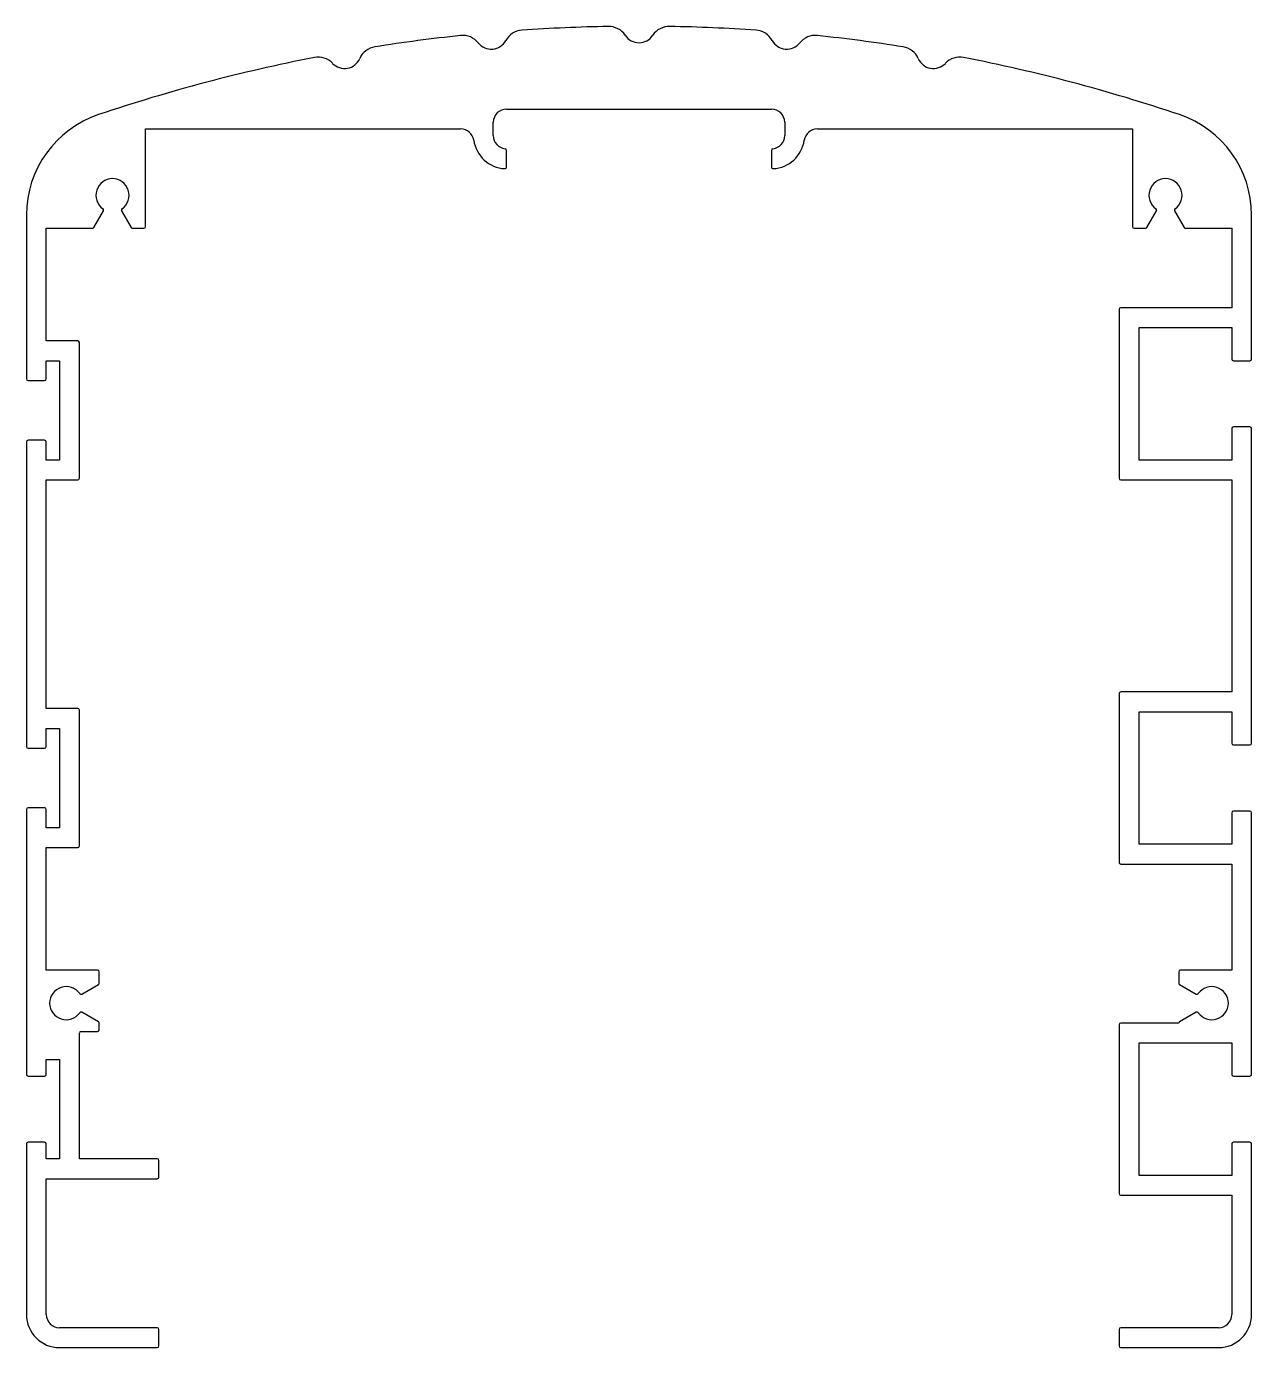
# Model space of a CAD drawing. Extents: x 1908 to 2093, y 1217 to 1416.
import ezdxf

# ---------------------------------------------------------------- set-up
doc = ezdxf.new("R2010")
doc.units = 0
doc.layers.get('0').update_dxf_attribs({"linetype": 'CONTINUOUS'})

msp = doc.modelspace()

# ---------------------------------------------------------------- linework, layer by layer
at = {"color": 7, "linetype": 'CONTINUOUS'}
for p, q in [((1980.69, 1403.69), (2020.69, 1403.69)), ((1926.19, 1385.94), (1926.19, 1400.69)), ((1926.19, 1400.69), (1973.76, 1400.69)), ((1978.69, 1399.69), (1978.69, 1401.69)), ((2022.69, 1401.69), (2022.69, 1399.69)), ((2027.62, 1400.69), (2075.19, 1400.69)), ((2075.19, 1400.69), (2075.19, 1385.94)), ((1980.69, 1394.95), (1980.69, 1397.46)), ((2020.69, 1397.46), (2020.69, 1394.95)), ((1908.19, 1387.69), (1908.19, 1362.94)), ((1918.37, 1385.82), (1919.82, 1388.32)), ((1922.56, 1388.32), (1924, 1385.82)), ((2077.37, 1385.82), (2078.82, 1388.32)), ((2081.56, 1388.32), (2083, 1385.82)), ((2093.19, 1365.94), (2093.19, 1387.69)), ((1911.19, 1368.69), (1911.19, 1385.69)), ((1911.19, 1385.69), (1918.16, 1385.69)), ((1924.22, 1385.69), (1925.94, 1385.69)), ((2075.44, 1385.69), (2077.16, 1385.69)), ((2083.22, 1385.69), (2090.19, 1385.69)), ((2090.19, 1385.69), (2090.19, 1373.69)), ((2073.19, 1373.44), (2073.19, 1347.94)), ((2090.19, 1373.69), (2073.44, 1373.69)), ((2076.19, 1350.69), (2076.19, 1370.69)), ((2076.19, 1370.69), (2090.19, 1370.69)), ((2090.19, 1370.69), (2090.19, 1365.94)), ((1915.94, 1368.69), (1911.19, 1368.69)), ((1916.19, 1347.94), (1916.19, 1368.44)), ((1911.19, 1362.94), (1911.19, 1365.69)), ((1911.19, 1365.69), (1913.19, 1365.69)), ((1913.19, 1365.69), (1913.19, 1350.69)), ((2090.44, 1365.69), (2092.94, 1365.69)), ((1908.44, 1362.69), (1910.94, 1362.69)), ((2090.19, 1355.44), (2090.19, 1350.69)), ((2092.94, 1355.69), (2090.44, 1355.69)), ((2093.19, 1307.94), (2093.19, 1355.44)), ((1908.19, 1353.44), (1908.19, 1307.44)), ((1910.94, 1353.69), (1908.44, 1353.69)), ((1911.19, 1350.69), (1911.19, 1353.44)), ((1913.19, 1350.69), (1911.19, 1350.69)), ((2090.19, 1350.69), (2076.19, 1350.69)), ((1911.19, 1313.19), (1911.19, 1347.69)), ((1911.19, 1347.69), (1915.94, 1347.69)), ((2073.44, 1347.69), (2090.19, 1347.69)), ((2090.19, 1347.69), (2090.19, 1315.69)), ((2073.19, 1315.44), (2073.19, 1289.94)), ((2090.19, 1315.69), (2073.44, 1315.69)), ((1915.94, 1313.19), (1911.19, 1313.19)), ((1916.19, 1292.44), (1916.19, 1312.94)), ((2076.19, 1292.69), (2076.19, 1312.69)), ((2076.19, 1312.69), (2090.19, 1312.69)), ((2090.19, 1312.69), (2090.19, 1307.94)), ((1911.19, 1307.44), (1911.19, 1310.19)), ((1911.19, 1310.19), (1913.19, 1310.19)), ((1913.19, 1310.19), (1913.19, 1295.19)), ((1908.44, 1307.19), (1910.94, 1307.19)), ((2090.44, 1307.69), (2092.94, 1307.69)), ((1908.19, 1297.94), (1908.19, 1257.94)), ((1910.94, 1298.19), (1908.44, 1298.19)), ((1911.19, 1295.19), (1911.19, 1297.94)), ((2090.19, 1297.44), (2090.19, 1292.69)), ((2092.94, 1297.69), (2090.44, 1297.69)), ((2093.19, 1257.94), (2093.19, 1297.44)), ((1913.19, 1295.19), (1911.19, 1295.19)), ((2090.19, 1292.69), (2076.19, 1292.69)), ((1911.19, 1273.69), (1911.19, 1292.19)), ((1911.19, 1292.19), (1915.94, 1292.19)), ((2073.44, 1289.69), (2090.19, 1289.69)), ((2090.19, 1289.69), (2090.19, 1273.69)), ((1918.94, 1273.69), (1911.19, 1273.69)), ((1919.19, 1271.73), (1919.19, 1273.44)), ((2082.19, 1273.44), (2082.19, 1271.73)), ((2090.19, 1273.69), (2082.44, 1273.69)), ((1916.56, 1270.06), (1919.06, 1271.51)), ((2082.31, 1271.51), (2084.82, 1270.06)), ((1919.06, 1265.88), (1916.56, 1267.32)), ((2084.82, 1267.32), (2082.31, 1265.88)), ((1919.19, 1264.69), (1919.19, 1265.66)), ((2073.19, 1265.44), (2073.19, 1239.94)), ((2082.03, 1265.69), (2073.44, 1265.69)), ((1916.19, 1245.19), (1916.19, 1264.19)), ((1916.44, 1264.44), (1918.94, 1264.44)), ((2076.19, 1242.69), (2076.19, 1262.69)), ((2076.19, 1262.69), (2090.19, 1262.69)), ((2090.19, 1262.69), (2090.19, 1257.94)), ((1911.19, 1257.94), (1911.19, 1260.19)), ((1911.19, 1260.19), (1913.19, 1260.19)), ((1913.19, 1260.19), (1913.19, 1245.19)), ((1908.44, 1257.69), (1910.94, 1257.69)), ((2090.44, 1257.69), (2092.94, 1257.69)), ((1908.19, 1247.44), (1908.19, 1221.69)), ((1910.94, 1247.69), (1908.44, 1247.69)), ((1911.19, 1245.19), (1911.19, 1247.44)), ((2090.19, 1247.44), (2090.19, 1242.69)), ((2092.94, 1247.69), (2090.44, 1247.69)), ((2093.19, 1221.69), (2093.19, 1247.44)), ((1913.19, 1245.19), (1911.19, 1245.19)), ((1927.94, 1245.19), (1916.19, 1245.19)), ((1928.19, 1242.44), (1928.19, 1244.94)), ((1911.19, 1221.69), (1911.19, 1242.19)), ((1911.19, 1242.19), (1927.94, 1242.19)), ((2090.19, 1242.69), (2076.19, 1242.69)), ((2073.44, 1239.69), (2090.19, 1239.69)), ((2090.19, 1239.69), (2090.19, 1221.69)), ((1927.94, 1219.69), (1913.19, 1219.69)), ((1928.19, 1216.94), (1928.19, 1219.44)), ((2073.19, 1219.44), (2073.19, 1216.94)), ((2088.19, 1219.69), (2073.44, 1219.69)), ((1913.19, 1216.69), (1927.94, 1216.69)), ((2073.44, 1216.69), (2088.19, 1216.69))]:
    msp.add_line(p, q, dxfattribs=at)
for centre, radius, start, end in [((2000.69, 1160.19), 256.02, 96.0378, 98.9622), ((1974.08, 1411.81), 3, 38.5731, 96.0378), ((1983.21, 1412.61), 3, 93.9622, 151.4269), ((2000.69, 1160.19), 256.02, 91.0378, 93.9622), ((1996.11, 1413.17), 3, 33.5731, 91.0378), ((2000.69, 1416.21), 2.5, 213.5731, 326.4269), ((2005.27, 1413.17), 3, 88.9622, 146.4269), ((2000.69, 1160.19), 256.02, 86.0378, 88.9622), ((2018.17, 1412.61), 3, 28.5731, 86.0378), ((2027.3, 1411.81), 3, 83.9622, 141.4269), ((2000.69, 1160.19), 256.02, 81.0378, 83.9622), ((1961.27, 1410.12), 3, 98.9622, 156.4269), ((1978.38, 1415.24), 2.5, 218.5731, 331.4269), ((2023, 1415.24), 2.5, 208.5731, 321.4269), ((2040.11, 1410.12), 3, 23.5731, 81.0378), ((2000.69, 1160.19), 256.02, 101.0378, 108.5859), ((1952.25, 1408.53), 3, 43.5731, 101.0378), ((1956.23, 1412.32), 2.5, 223.5731, 336.4269), ((2045.15, 1412.32), 2.5, 203.5731, 316.4269), ((2049.13, 1408.53), 3, 78.9622, 136.4269), ((2000.69, 1160.19), 256.02, 71.4141, 78.9622), ((1924.19, 1387.69), 16, 108.5859, 180), ((1980.69, 1401.69), 2, 90, 180), ((2020.69, 1401.69), 2, 0, 90), ((2077.19, 1387.69), 16, 0, 71.4141), ((1973.76, 1398.69), 2, 8.2132, 90), ((2027.62, 1398.69), 2, 90, 171.7868), ((1980.69, 1399.69), 5, 188.2132, 266.983), ((1980.69, 1399.69), 2, 180, 263.6206), ((2020.69, 1399.69), 2, 276.3794, 0), ((2020.69, 1399.69), 5, 273.017, 351.7868), ((1980.44, 1397.46), 0.25, 0, 83.6206), ((2020.94, 1397.46), 0.25, 96.3794, 180), ((1980.44, 1394.95), 0.25, 266.983, 0), ((2020.94, 1394.95), 0.25, 180, 273.017), ((1921.19, 1390.69), 2.5, 305.2159, 234.7841), ((2080.19, 1390.69), 2.5, 305.2159, 234.7841), ((1919.6, 1388.45), 0.25, 330, 54.7841), ((1922.78, 1388.45), 0.25, 125.2159, 210), ((2078.6, 1388.45), 0.25, 330, 54.7841), ((2081.78, 1388.45), 0.25, 125.2159, 210), ((1918.16, 1385.94), 0.25, 270, 330), ((1924.22, 1385.94), 0.25, 210, 270), ((1925.94, 1385.94), 0.25, 270, 0), ((2075.44, 1385.94), 0.25, 180, 270), ((2077.16, 1385.94), 0.25, 270, 330), ((2083.22, 1385.94), 0.25, 210, 270), ((2073.44, 1373.44), 0.25, 90, 180), ((1915.94, 1368.44), 0.25, 0, 90), ((2090.44, 1365.94), 0.25, 180, 270), ((2092.94, 1365.94), 0.25, 270, 0), ((1908.44, 1362.94), 0.25, 180, 270), ((1910.94, 1362.94), 0.25, 270, 0), ((2090.44, 1355.44), 0.25, 90, 180), ((2092.94, 1355.44), 0.25, 0, 90), ((1908.44, 1353.44), 0.25, 90, 180), ((1910.94, 1353.44), 0.25, 0, 90), ((1915.94, 1347.94), 0.25, 270, 0), ((2073.44, 1347.94), 0.25, 180, 270), ((2073.44, 1315.44), 0.25, 90, 180), ((1915.94, 1312.94), 0.25, 0, 90), ((1908.44, 1307.44), 0.25, 180, 270), ((1910.94, 1307.44), 0.25, 270, 0), ((2090.44, 1307.94), 0.25, 180, 270), ((2092.94, 1307.94), 0.25, 270, 0), ((1908.44, 1297.94), 0.25, 90, 180), ((1910.94, 1297.94), 0.25, 0, 90), ((2090.44, 1297.44), 0.25, 90, 180), ((2092.94, 1297.44), 0.25, 0, 90), ((1915.94, 1292.44), 0.25, 270, 0), ((2073.44, 1289.94), 0.25, 180, 270), ((1918.94, 1273.44), 0.25, 0, 90), ((2082.44, 1273.44), 0.25, 90, 180), ((1914.19, 1268.69), 2.5, 35.2159, 324.7841), ((1918.94, 1271.73), 0.25, 300, 0), ((2082.44, 1271.73), 0.25, 180, 240), ((2087.19, 1268.69), 2.5, 215.2159, 144.7841), ((1916.44, 1270.28), 0.25, 215.2159, 300), ((2084.94, 1270.28), 0.25, 240, 324.7841), ((1916.44, 1267.11), 0.25, 60, 144.7841), ((2084.94, 1267.11), 0.25, 35.2159, 120), ((1918.94, 1264.69), 0.25, 270, 0), ((1918.94, 1265.66), 0.25, 0, 60), ((2073.44, 1265.44), 0.25, 90, 180), ((2082.03, 1265.94), 0.25, 270, 325.7935), ((2082.44, 1265.66), 0.25, 120, 145.7935), ((1916.44, 1264.19), 0.25, 90, 180), ((1908.44, 1257.94), 0.25, 180, 270), ((1910.94, 1257.94), 0.25, 270, 0), ((2090.44, 1257.94), 0.25, 180, 270), ((2092.94, 1257.94), 0.25, 270, 0), ((1908.44, 1247.44), 0.25, 90, 180), ((1910.94, 1247.44), 0.25, 0, 90), ((2090.44, 1247.44), 0.25, 90, 180), ((2092.94, 1247.44), 0.25, 0, 90), ((1927.94, 1244.94), 0.25, 0, 90), ((1927.94, 1242.44), 0.25, 270, 0), ((2073.44, 1239.94), 0.25, 180, 270), ((1913.19, 1221.69), 5, 180, 270), ((1913.19, 1221.69), 2, 180, 270), ((2088.19, 1221.69), 2, 270, 0), ((2088.19, 1221.69), 5, 270, 0), ((1927.94, 1219.44), 0.25, 0, 90), ((2073.44, 1219.44), 0.25, 90, 180), ((1927.94, 1216.94), 0.25, 270, 0), ((2073.44, 1216.94), 0.25, 180, 270)]:
    msp.add_arc(centre, radius, start, end, dxfattribs=at)

doc.saveas('drawing.dxf')
